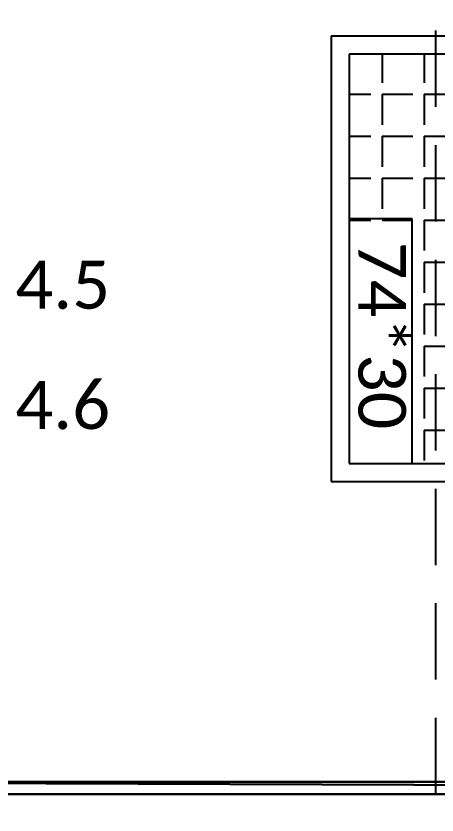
# Model space of a CAD drawing. Header units: millimetres. Extents: x -10496 to -5455, y -188 to 7293.
# Drawn here: x -7683.7 to -7613.6, y 4965.9 to 5098.8 of the extents above; entities that cross this region are included whole.
import ezdxf

# ---------------------------------------------------------------- set-up
doc = ezdxf.new("R2010")
doc.units = ezdxf.units.MM
doc.linetypes.add('DASHED', pattern=[19.05, 12.7, -6.35])
for name, color, linetype in [('GJC ALAN', 2, 'Continuous'), ('Kıtc-008 Rakam', 1, 'Continuous'), ('Kıtc-028 Yer Izgarası', 252, 'Continuous'), ('Kıtc-040 Davlumbaz', 4, 'Continuous')]:
    doc.layers.add(name, color=color, linetype=linetype)
doc.layers.add('GJC_duvar', color=10, linetype='Continuous', lineweight=30)
doc.styles.get("Standard").update_dxf_attribs({"font": 'calibri.ttf', "height": 15})

# ---------------------------------------------------------------- blocks, each defined once
blk = doc.blocks.new('A$C28F41BA0')
at = {"layer": 'Kıtc-028 Yer Izgarası'}
for p, q in [((74.1, 30), (0, 30)), ((0, 30), (0, 0)), ((74.1, 0), (74.1, 30)), ((71.1, 27), (3, 27)), ((3, 27), (3, 3)), ((9.65, 22.49), (9.65, 27)), ((16.63, 22.49), (16.63, 27)), ((23.62, 22.49), (23.62, 27)), ((30.6, 22.49), (30.6, 27)), ((37.59, 22.49), (37.59, 27)), ((44.57, 22.49), (44.57, 27)), ((51.56, 22.49), (51.56, 27)), ((58.54, 22.49), (58.54, 27)), ((65.53, 22.49), (65.53, 27)), ((71.1, 3), (71.1, 27)), ((3, 22.49), (7.74, 22.49)), ((9.65, 22.49), (14.73, 22.49)), ((16.63, 22.49), (21.71, 22.49)), ((23.62, 22.49), (28.7, 22.49)), ((30.6, 22.49), (35.68, 22.49)), ((37.59, 22.49), (42.67, 22.49)), ((44.57, 22.49), (49.65, 22.49)), ((51.56, 22.49), (56.64, 22.49)), ((58.54, 22.49), (63.62, 22.49)), ((65.53, 22.49), (70.61, 22.49)), ((9.65, 15.5), (9.65, 20.58)), ((16.63, 15.5), (16.63, 20.58)), ((23.62, 15.5), (23.62, 20.58)), ((30.6, 15.5), (30.6, 20.58)), ((37.59, 15.5), (37.59, 20.58)), ((44.57, 15.5), (44.57, 20.58)), ((51.56, 15.5), (51.56, 20.58)), ((58.54, 15.5), (58.54, 20.58)), ((65.53, 15.5), (65.53, 20.58)), ((3, 15.5), (7.74, 15.5)), ((9.65, 15.5), (14.73, 15.5)), ((16.63, 15.5), (21.71, 15.5)), ((23.62, 15.5), (28.7, 15.5)), ((30.6, 15.5), (35.68, 15.5)), ((37.59, 15.5), (42.67, 15.5)), ((44.57, 15.5), (49.65, 15.5)), ((51.56, 15.5), (56.64, 15.5)), ((58.54, 15.5), (63.62, 15.5)), ((65.53, 15.5), (70.61, 15.5)), ((9.65, 8.52), (9.65, 13.6)), ((16.63, 8.52), (16.63, 13.6)), ((23.62, 8.52), (23.62, 13.6)), ((71.1, 13.5), (30.37, 13.5)), ((30.37, 13.5), (30.37, 3)), ((30.6, 8.52), (30.6, 13.6)), ((71.1, 3), (71.1, 13.5)), ((3, 8.52), (7.74, 8.52)), ((9.65, 8.52), (14.73, 8.52)), ((16.63, 8.52), (21.71, 8.52)), ((23.62, 8.52), (28.7, 8.52)), ((9.65, 3), (9.65, 6.61)), ((16.63, 3), (16.63, 6.61)), ((23.62, 3), (23.62, 6.61)), ((30.6, 3), (30.6, 6.61)), ((3, 3), (71.1, 3)), ((30.37, 3), (71.1, 3)), ((0, 0), (74.1, 0))]:
    blk.add_line(p, q, dxfattribs=at)
blk.add_text('74*30', height=7.92, dxfattribs=at).set_placement((34.23, 4.54))
blk = doc.blocks.new('new ytong')
at = {"layer": 'GJC_duvar'}
blk.add_lwpolyline([(-18990.66, 5230.65), (-19556.41, 5230.65)], dxfattribs=at)

msp = doc.modelspace()

# ---------------------------------------------------------------- linework, layer by layer
at = {"layer": 'Kıtc-040 Davlumbaz', "linetype": 'DASHED'}
msp.add_lwpolyline([(-7613.78, 5419.44), (-7753.78, 5419.44), (-7753.78, 4969.39), (-7613.78, 4969.39)], close=True, dxfattribs=at)

# ---------------------------------------------------------------- block references
at = {"layer": 'Kıtc-028 Yer Izgarası', "rotation": 270}
msp.add_blockref('A$C28F41BA0', (-7631.2, 5095.47), dxfattribs=at)

# ---------------------------------------------------------------- texts
at = {"layer": 'Kıtc-008 Rakam', "color": 1}
for s, p in [('4.5', (-7683.78, 5050.12)), ('4.6', (-7683.78, 5030.12))]:
    msp.add_text(s, height=8, dxfattribs=at).set_placement(p)

# ---------------------------------------------------------------- next in the draw order: block references
at = {"layer": 'GJC_duvar', "color": 41, "true_color": 0xf4ee51}
msp.add_blockref('new ytong', (11608.46, -261.26), dxfattribs=at)

# ---------------------------------------------------------------- next in the draw order: linework, layer by layer
at = {"layer": 'GJC ALAN', "color": 40, "lineweight": 30, "true_color": 0xf8d731}
msp.add_lwpolyline([(-6802.85, 4954.39), (-6802.85, 5956.28), (-7184.29, 6068.26), (-7189.47, 6050.49), (-7278.79, 6076.56), (-7272.72, 6094.37), (-7755.24, 6236.17), (-7755.24, 4971.43), (-7188.88, 4969.39), (-7188.88, 4954.39), (-6802.85, 4954.39)], dxfattribs=at)
msp.add_lwpolyline([(-7753.78, 5409.44), (-7483.31, 5409.44), (-7483.31, 4971.43), (-7753.78, 4971.43)], close=True, dxfattribs=at)

doc.saveas('drawing.dxf')
